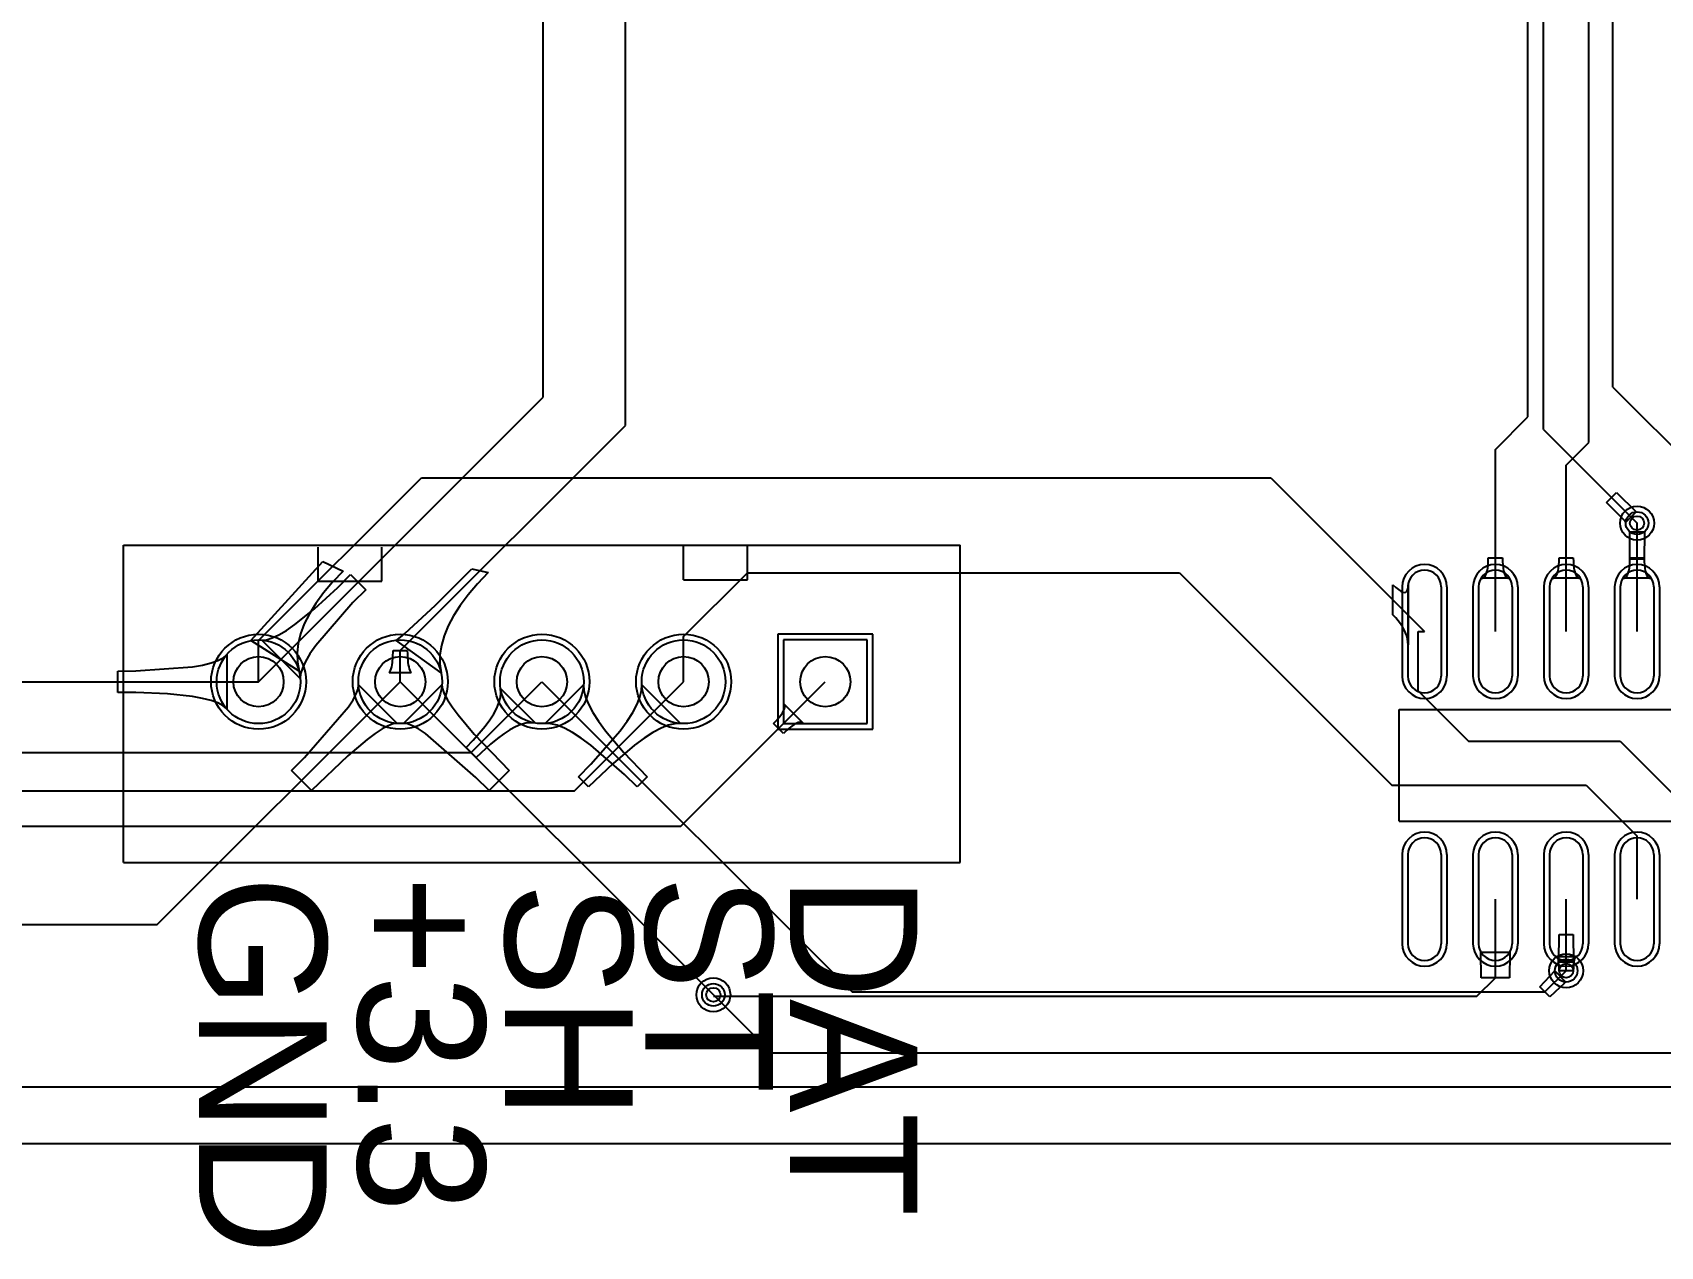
# Model space of a CAD drawing. Extents: x 44 to 130, y 28 to 128.
# Drawn here: x 79 to 108.18, y 28.07 to 49.83 of the extents above; entities that cross this region are included whole.
import ezdxf

# ---------------------------------------------------------------- set-up
doc = ezdxf.new("R2010")
doc.units = 0
doc.layers.get('0').update_dxf_attribs({"linetype": 'CONTINUOUS'})
for name, color, linetype in [('BOTTOMLAYER', 5, 'CONTINUOUS'), ('BOTTOMSOLDER', 6, 'CONTINUOUS'), ('KEEPOUTLAYER', 6, 'CONTINUOUS'), ('MULTILAYER', 9, 'CONTINUOUS'), ('TOPLAYER', 1, 'CONTINUOUS'), ('TOPOVERLAY', 2, 'CONTINUOUS'), ('TOPPASTE', 8, 'CONTINUOUS'), ('TOPSOLDER', 216, 'CONTINUOUS')]:
    doc.layers.add(name, color=color, linetype=linetype)

# ---------------------------------------------------------------- blocks, each defined once
blk = doc.blocks.new('LC_SOP_16_150MIL_63')
at = {"layer": 'TOPLAYER'}
for p, q in [((-4.744997, 1.600002), (-4.744997, 3.200004)), ((-4.144998, 1.600002), (-4.144998, 3.200004)), ((-3.474997, 1.600002), (-3.474997, 3.200004)), ((-2.874998, 1.600002), (-2.874998, 3.200004)), ((-2.204997, 1.600002), (-2.204997, 3.200004)), ((-1.604998, 1.600002), (-1.604998, 3.200004)), ((-0.934997, 1.600002), (-0.934997, 3.200004)), ((-0.334998, 1.600002), (-0.334998, 3.200004)), ((0.335003, 1.600002), (0.335003, 3.200004)), ((0.935002, 1.600002), (0.935002, 3.200004)), ((1.605003, 1.600002), (1.605003, 3.200004)), ((2.205002, 1.600002), (2.205002, 3.200004)), ((2.875003, 1.600002), (2.875003, 3.200004)), ((3.475002, 1.600002), (3.475002, 3.200004)), ((4.145003, 1.600002), (4.145003, 3.200004)), ((4.745002, 1.600002), (4.745002, 3.200004)), ((-4.744997, -3.199999), (-4.744997, -1.599997)), ((-4.144998, -3.199999), (-4.144998, -1.599997)), ((-3.474997, -3.199999), (-3.474997, -1.599997)), ((-2.874998, -3.199999), (-2.874998, -1.599997)), ((-2.204997, -3.199999), (-2.204997, -1.599997)), ((-1.604998, -3.199999), (-1.604998, -1.599997)), ((-0.934997, -3.199999), (-0.934997, -1.599997)), ((-0.334998, -3.199999), (-0.334998, -1.599997)), ((0.335003, -3.199999), (0.335003, -1.599997)), ((0.935002, -3.199999), (0.935002, -1.599997)), ((1.605003, -3.199999), (1.605003, -1.599997)), ((2.205002, -3.199999), (2.205002, -1.599997)), ((2.875003, -3.199999), (2.875003, -1.599997)), ((3.475002, -3.199999), (3.475002, -1.599997)), ((4.145003, -3.199999), (4.145003, -1.599997)), ((4.745002, -3.199999), (4.745002, -1.599997))]:
    blk.add_line(p, q, dxfattribs=at)
for centre in [(-4.444997, 2.400003), (-3.174997, 2.400003), (-1.904997, 2.400003), (-0.634997, 2.400003), (0.635003, 2.400003), (1.905003, 2.400003), (3.175003, 2.400003), (4.445003, 2.400003), (-4.444997, -2.399998), (-3.174997, -2.399998), (-1.904997, -2.399998), (-0.634997, -2.399998), (0.635003, -2.399998), (1.905003, -2.399998), (3.175003, -2.399998), (4.445003, -2.399998)]:
    blk.add_circle(centre, 0, dxfattribs=at)
for centre, start, end in [((-4.444997, 3.200004), 0, -180), ((-3.174997, 3.200004), 0, -180), ((-1.904997, 3.200004), 0, -180), ((-0.634997, 3.200004), 0, -180), ((0.635003, 3.200004), 0, -180), ((1.905003, 3.200004), 0, -180), ((3.175003, 3.200004), 0, -180), ((4.445003, 3.200004), 0, -180), ((-4.444997, 1.600002), -180, 0), ((-3.174997, 1.600002), -180, 0), ((-1.904997, 1.600002), -180, 0), ((-0.634997, 1.600002), -180, 0), ((0.635003, 1.600002), -180, 0), ((1.905003, 1.600002), -180, 0), ((3.175003, 1.600002), -180, 0), ((4.445003, 1.600002), -180, 0), ((-4.444997, -1.599997), 0, -180), ((-3.174997, -1.599997), 0, -180), ((-1.904997, -1.599997), 0, -180), ((-0.634997, -1.599997), 0, -180), ((0.635003, -1.599997), 0, -180), ((1.905003, -1.599997), 0, -180), ((3.175003, -1.599997), 0, -180), ((4.445003, -1.599997), 0, -180), ((-4.444997, -3.199999), -180, 0), ((-3.174997, -3.199999), -180, 0), ((-1.904997, -3.199999), -180, 0), ((-0.634997, -3.199999), -180, 0), ((0.635003, -3.199999), -180, 0), ((1.905003, -3.199999), -180, 0), ((3.175003, -3.199999), -180, 0), ((4.445003, -3.199999), -180, 0)]:
    blk.add_arc(centre, 0.299999, start, end, dxfattribs=at)
at = {"layer": 'TOPOVERLAY'}
for p, q in [((-4.9, 1.000001), (-4.9, -1.000001)), ((4.9, 1.000001), (-4.9, 1.000001)), ((4.9, 1.000001), (4.9, -1.000001)), ((4.9, -1.000001), (-4.9, -1.000001))]:
    blk.add_line(p, q, dxfattribs=at)
blk.add_circle((-4.9, -1.124999), 0.15, dxfattribs=at)
at = {"layer": 'TOPPASTE'}
for p, q in [((-4.744997, 1.600002), (-4.744997, 3.200004)), ((-4.144998, 1.600002), (-4.144998, 3.200004)), ((-3.474997, 1.600002), (-3.474997, 3.200004)), ((-2.874998, 1.600002), (-2.874998, 3.200004)), ((-2.204997, 1.600002), (-2.204997, 3.200004)), ((-1.604998, 1.600002), (-1.604998, 3.200004)), ((-0.934997, 1.600002), (-0.934997, 3.200004)), ((-0.334998, 1.600002), (-0.334998, 3.200004)), ((0.335003, 1.600002), (0.335003, 3.200004)), ((0.935002, 1.600002), (0.935002, 3.200004)), ((1.605003, 1.600002), (1.605003, 3.200004)), ((2.205002, 1.600002), (2.205002, 3.200004)), ((2.875003, 1.600002), (2.875003, 3.200004)), ((3.475002, 1.600002), (3.475002, 3.200004)), ((4.145003, 1.600002), (4.145003, 3.200004)), ((4.745002, 1.600002), (4.745002, 3.200004)), ((-4.744997, -3.199999), (-4.744997, -1.599997)), ((-4.144998, -3.199999), (-4.144998, -1.599997)), ((-3.474997, -3.199999), (-3.474997, -1.599997)), ((-2.874998, -3.199999), (-2.874998, -1.599997)), ((-2.204997, -3.199999), (-2.204997, -1.599997)), ((-1.604998, -3.199999), (-1.604998, -1.599997)), ((-0.934997, -3.199999), (-0.934997, -1.599997)), ((-0.334998, -3.199999), (-0.334998, -1.599997)), ((0.335003, -3.199999), (0.335003, -1.599997)), ((0.935002, -3.199999), (0.935002, -1.599997)), ((1.605003, -3.199999), (1.605003, -1.599997)), ((2.205002, -3.199999), (2.205002, -1.599997)), ((2.875003, -3.199999), (2.875003, -1.599997)), ((3.475002, -3.199999), (3.475002, -1.599997)), ((4.145003, -3.199999), (4.145003, -1.599997)), ((4.745002, -3.199999), (4.745002, -1.599997))]:
    blk.add_line(p, q, dxfattribs=at)
for centre in [(-4.444997, 2.400003), (-3.174997, 2.400003), (-1.904997, 2.400003), (-0.634997, 2.400003), (0.635003, 2.400003), (1.905003, 2.400003), (3.175003, 2.400003), (4.445003, 2.400003), (-4.444997, -2.399998), (-3.174997, -2.399998), (-1.904997, -2.399998), (-0.634997, -2.399998), (0.635003, -2.399998), (1.905003, -2.399998), (3.175003, -2.399998), (4.445003, -2.399998)]:
    blk.add_circle(centre, 0, dxfattribs=at)
for centre, start, end in [((-4.444997, 3.200004), 0, -180), ((-3.174997, 3.200004), 0, -180), ((-1.904997, 3.200004), 0, -180), ((-0.634997, 3.200004), 0, -180), ((0.635003, 3.200004), 0, -180), ((1.905003, 3.200004), 0, -180), ((3.175003, 3.200004), 0, -180), ((4.445003, 3.200004), 0, -180), ((-4.444997, 1.600002), -180, 0), ((-3.174997, 1.600002), -180, 0), ((-1.904997, 1.600002), -180, 0), ((-0.634997, 1.600002), -180, 0), ((0.635003, 1.600002), -180, 0), ((1.905003, 1.600002), -180, 0), ((3.175003, 1.600002), -180, 0), ((4.445003, 1.600002), -180, 0), ((-4.444997, -1.599997), 0, -180), ((-3.174997, -1.599997), 0, -180), ((-1.904997, -1.599997), 0, -180), ((-0.634997, -1.599997), 0, -180), ((0.635003, -1.599997), 0, -180), ((1.905003, -1.599997), 0, -180), ((3.175003, -1.599997), 0, -180), ((4.445003, -1.599997), 0, -180), ((-4.444997, -3.199999), -180, 0), ((-3.174997, -3.199999), -180, 0), ((-1.904997, -3.199999), -180, 0), ((-0.634997, -3.199999), -180, 0), ((0.635003, -3.199999), -180, 0), ((1.905003, -3.199999), -180, 0), ((3.175003, -3.199999), -180, 0), ((4.445003, -3.199999), -180, 0)]:
    blk.add_arc(centre, 0.299999, start, end, dxfattribs=at)
at = {"layer": 'TOPSOLDER'}
for p, q in [((-4.846597, 1.600002), (-4.846597, 3.200004)), ((-4.043398, 1.600002), (-4.043398, 3.200004)), ((-3.576597, 1.600002), (-3.576597, 3.200004)), ((-2.773398, 1.600002), (-2.773398, 3.200004)), ((-2.306597, 1.600002), (-2.306597, 3.200004)), ((-1.503398, 1.600002), (-1.503398, 3.200004)), ((-1.036597, 1.600002), (-1.036597, 3.200004)), ((-0.233398, 1.600002), (-0.233398, 3.200004)), ((0.233403, 1.600002), (0.233403, 3.200004)), ((1.036602, 1.600002), (1.036602, 3.200004)), ((1.503403, 1.600002), (1.503403, 3.200004)), ((2.306602, 1.600002), (2.306602, 3.200004)), ((2.773403, 1.600002), (2.773403, 3.200004)), ((3.576602, 1.600002), (3.576602, 3.200004)), ((4.043403, 1.600002), (4.043403, 3.200004)), ((4.846602, 1.600002), (4.846602, 3.200004)), ((-4.846597, -3.199999), (-4.846597, -1.599997)), ((-4.043398, -3.199999), (-4.043398, -1.599997)), ((-3.576597, -3.199999), (-3.576597, -1.599997)), ((-2.773398, -3.199999), (-2.773398, -1.599997)), ((-2.306597, -3.199999), (-2.306597, -1.599997)), ((-1.503398, -3.199999), (-1.503398, -1.599997)), ((-1.036597, -3.199999), (-1.036597, -1.599997)), ((-0.233398, -3.199999), (-0.233398, -1.599997)), ((0.233403, -3.199999), (0.233403, -1.599997)), ((1.036602, -3.199999), (1.036602, -1.599997)), ((1.503403, -3.199999), (1.503403, -1.599997)), ((2.306602, -3.199999), (2.306602, -1.599997)), ((2.773403, -3.199999), (2.773403, -1.599997)), ((3.576602, -3.199999), (3.576602, -1.599997)), ((4.043403, -3.199999), (4.043403, -1.599997)), ((4.846602, -3.199999), (4.846602, -1.599997))]:
    blk.add_line(p, q, dxfattribs=at)
for centre in [(-4.444997, 2.400003), (-3.174997, 2.400003), (-1.904997, 2.400003), (-0.634997, 2.400003), (0.635003, 2.400003), (1.905003, 2.400003), (3.175003, 2.400003), (4.445003, 2.400003), (-4.444997, -2.399998), (-3.174997, -2.399998), (-1.904997, -2.399998), (-0.634997, -2.399998), (0.635003, -2.399998), (1.905003, -2.399998), (3.175003, -2.399998), (4.445003, -2.399998)]:
    blk.add_circle(centre, 0, dxfattribs=at)
for centre, start, end in [((-4.444997, 3.200004), 0, -180), ((-3.174997, 3.200004), 0, -180), ((-1.904997, 3.200004), 0, -180), ((-0.634997, 3.200004), 0, -180), ((0.635003, 3.200004), 0, -180), ((1.905003, 3.200004), 0, -180), ((3.175003, 3.200004), 0, -180), ((4.445003, 3.200004), 0, -180), ((-4.444997, 1.600002), -180, 0), ((-3.174997, 1.600002), -180, 0), ((-1.904997, 1.600002), -180, 0), ((-0.634997, 1.600002), -180, 0), ((0.635003, 1.600002), -180, 0), ((1.905003, 1.600002), -180, 0), ((3.175003, 1.600002), -180, 0), ((4.445003, 1.600002), -180, 0), ((-4.444997, -1.599997), 0, -180), ((-3.174997, -1.599997), 0, -180), ((-1.904997, -1.599997), 0, -180), ((-0.634997, -1.599997), 0, -180), ((0.635003, -1.599997), 0, -180), ((1.905003, -1.599997), 0, -180), ((3.175003, -1.599997), 0, -180), ((4.445003, -1.599997), 0, -180), ((-4.444997, -3.199999), -180, 0), ((-3.174997, -3.199999), -180, 0), ((-1.904997, -3.199999), -180, 0), ((-0.634997, -3.199999), -180, 0), ((0.635003, -3.199999), -180, 0), ((1.905003, -3.199999), -180, 0), ((3.175003, -3.199999), -180, 0), ((4.445003, -3.199999), -180, 0)]:
    blk.add_arc(centre, 0.401599, start, end, dxfattribs=at)
blk = doc.blocks.new('XH_5P_2_54_80')
at = {"layer": 'BOTTOMLAYER'}
for p, q in [((-5.829998, 0.749999), (-5.829998, -0.749999)), ((-4.330001, 0.749999), (-5.829998, 0.749999)), ((-4.330001, -0.749999), (-4.330001, 0.749999)), ((-5.829998, -0.749999), (-4.330001, -0.749999))]:
    blk.add_line(p, q, dxfattribs=at)
for centre, radius in [((-2.54, 0), 0.75), ((0, 0), 0.75), ((2.54, 0), 0.75), ((5.08, 0), 0.75), ((-5.08, 0), 0.45), ((-2.54, 0), 0.45), ((0, 0), 0.45), ((2.54, 0), 0.45), ((5.08, 0), 0.45)]:
    blk.add_circle(centre, radius, dxfattribs=at)
at = {"layer": 'BOTTOMSOLDER'}
for p, q in [((-5.931598, 0.851598), (-5.931598, -0.851598)), ((-4.228401, 0.851598), (-5.931598, 0.851598)), ((-4.228401, -0.851598), (-4.228401, 0.851598)), ((-5.931598, -0.851598), (-4.228401, -0.851598))]:
    blk.add_line(p, q, dxfattribs=at)
for centre, radius in [((-2.54, 0), 0.8516), ((0, 0), 0.8516), ((2.54, 0), 0.8516), ((5.08, 0), 0.8516), ((-5.08, 0), 0.45), ((-2.54, 0), 0.45), ((0, 0), 0.45), ((2.54, 0), 0.45), ((5.08, 0), 0.45)]:
    blk.add_circle(centre, radius, dxfattribs=at)
at = {"layer": 'MULTILAYER'}
for p, q in [((-5.829998, 0.749999), (-5.829998, -0.749999)), ((-4.330001, 0.749999), (-5.829998, 0.749999)), ((-4.330001, -0.749999), (-4.330001, 0.749999)), ((-5.829998, -0.749999), (-4.330001, -0.749999))]:
    blk.add_line(p, q, dxfattribs=at)
for centre, radius in [((-2.54, 0), 0.75), ((0, 0), 0.75), ((2.54, 0), 0.75), ((5.08, 0), 0.75), ((-5.08, 0), 0.45), ((-2.54, 0), 0.45), ((0, 0), 0.45), ((2.54, 0), 0.45), ((5.08, 0), 0.45)]:
    blk.add_circle(centre, radius, dxfattribs=at)
at = {"layer": 'TOPLAYER'}
for p, q in [((-5.829998, 0.749999), (-5.829998, -0.749999)), ((-4.330001, 0.749999), (-5.829998, 0.749999)), ((-4.330001, -0.749999), (-4.330001, 0.749999)), ((-5.829998, -0.749999), (-4.330001, -0.749999))]:
    blk.add_line(p, q, dxfattribs=at)
for centre, radius in [((-2.54, 0), 0.75), ((0, 0), 0.75), ((2.54, 0), 0.75), ((5.08, 0), 0.75), ((-5.08, 0), 0.45), ((-2.54, 0), 0.45), ((0, 0), 0.45), ((2.54, 0), 0.45), ((5.08, 0), 0.45)]:
    blk.add_circle(centre, radius, dxfattribs=at)
at = {"layer": 'TOPOVERLAY'}
for p, q in [((7.5, 3.2396), (-7.5, 3.2396)), ((-7.5, 3.2396), (-7.5, -2.45)), ((7.5, 3.2396), (7.5, -2.45)), ((-3.683, -1.8288), (-3.683, -2.4384)), ((-2.54, -1.8288), (-3.683, -1.8288)), ((-2.54, -1.8288), (-2.54, -2.4384)), ((4.0132, -1.8034), (2.8702, -1.8034)), ((2.8702, -1.8034), (2.8702, -2.413)), ((4.0132, -1.8034), (4.0132, -2.413)), ((7.5, -2.45), (-7.5, -2.45))]:
    blk.add_line(p, q, dxfattribs=at)
at = {"layer": 'TOPSOLDER'}
for p, q in [((-5.931598, 0.851598), (-5.931598, -0.851598)), ((-4.228401, 0.851598), (-5.931598, 0.851598)), ((-4.228401, -0.851598), (-4.228401, 0.851598)), ((-5.931598, -0.851598), (-4.228401, -0.851598))]:
    blk.add_line(p, q, dxfattribs=at)
for centre, radius in [((-2.54, 0), 0.8516), ((0, 0), 0.8516), ((2.54, 0), 0.8516), ((5.08, 0), 0.8516), ((-5.08, 0), 0.45), ((-2.54, 0), 0.45), ((0, 0), 0.45), ((2.54, 0), 0.45), ((5.08, 0), 0.45)]:
    blk.add_circle(centre, radius, dxfattribs=at)

msp = doc.modelspace()

# ---------------------------------------------------------------- linework, layer by layer
at = {"layer": 'BOTTOMLAYER'}
for p, q in [((107.333001, 43.475199), (107.333001, 109.972399)), ((106.088401, 42.713199), (106.088401, 93.208399)), ((88.156001, 43.297399), (88.156001, 56.937199)), ((89.629201, 42.789399), (89.629201, 56.759399)), ((83.050601, 38.191999), (88.156001, 43.297399)), ((107.333001, 43.475199), (109.034798, 41.773401)), ((85.590601, 38.750799), (89.629201, 42.789399)), ((106.088401, 42.713199), (107.764798, 41.036801)), ((107.21799, 41.404004), (107.397596, 41.58361)), ((107.397596, 41.58361), (107.749279, 41.23941)), ((107.548594, 41.068612), (107.21799, 41.404004)), ((107.749279, 41.23941), (107.56219, 41.052321)), ((107.558845, 41.057088), (107.548594, 41.068612)), ((107.56219, 41.052321), (107.558845, 41.057088)), ((84.469221, 39.884238), (84.701626, 40.112432)), ((84.701626, 40.112432), (84.971034, 39.843024)), ((86.220198, 39.567828), (86.874899, 40.214702)), ((86.874899, 40.214702), (87.169076, 40.149668)), ((87.169076, 40.149668), (86.977662, 39.948736)), ((84.053101, 39.501808), (84.469221, 39.884238)), ((84.971034, 39.843024), (84.74284, 39.610619)), ((86.809991, 39.752511), (86.666062, 39.56099)), ((86.977662, 39.948736), (86.809991, 39.752511)), ((83.701898, 39.217981), (84.053101, 39.501808)), ((84.74284, 39.610619), (84.076583, 38.843295)), ((85.674639, 39.057052), (86.220198, 39.567828)), ((86.666062, 39.56099), (86.545875, 39.374173)), ((83.415609, 39.032757), (83.550638, 39.113043)), ((83.550638, 39.113043), (83.701898, 39.217981)), ((86.449428, 39.19206), (86.376723, 39.014654)), ((86.545875, 39.374173), (86.449428, 39.19206)), ((83.107893, 38.939808), (83.194238, 38.94614)), ((83.79841, 38.249291), (83.107893, 38.939808)), ((83.194238, 38.94614), (83.296808, 38.977123)), ((83.296808, 38.977123), (83.415609, 39.032757)), ((84.076583, 38.843295), (83.971646, 38.692036)), ((85.511002, 38.937763), (85.542163, 38.952404)), ((86.32332, 38.352072), (85.511002, 38.937763)), ((85.542163, 38.952404), (85.59671, 38.992165)), ((85.59671, 38.992165), (85.674639, 39.057052)), ((86.32776, 38.841952), (86.302538, 38.673954)), ((86.376723, 39.014654), (86.32776, 38.841952)), ((82.045744, 38.489694), (82.197994, 38.528404)), ((82.197994, 38.528404), (82.321339, 38.57307)), ((82.321339, 38.57307), (82.415776, 38.623692)), ((82.415776, 38.623692), (82.481308, 38.680268)), ((82.481308, 38.680268), (82.481308, 37.70373)), ((83.891359, 38.557007), (83.835725, 38.438206)), ((83.971646, 38.692036), (83.891359, 38.557007)), ((85.445694, 38.495369), (85.45214, 38.537624)), ((85.445694, 38.495369), (85.45214, 38.537624)), ((85.45214, 38.537624), (85.460736, 38.635381)), ((85.45214, 38.537624), (85.460736, 38.635381)), ((85.460736, 38.635381), (85.463601, 38.750799)), ((85.460736, 38.635381), (85.463601, 38.750799)), ((85.463601, 38.750799), (85.717601, 38.750799)), ((85.463601, 38.750799), (85.717601, 38.750799)), ((85.590601, 38.191999), (85.590601, 38.750799)), ((85.717601, 38.750799), (85.718317, 38.690883)), ((85.717601, 38.750799), (85.718317, 38.690883)), ((85.718317, 38.690883), (85.729061, 38.537624)), ((85.718317, 38.690883), (85.729061, 38.537624)), ((85.729061, 38.537624), (85.735508, 38.495369)), ((85.729061, 38.537624), (85.735508, 38.495369)), ((86.302538, 38.673954), (86.301059, 38.510662)), ((80.525198, 38.382499), (80.85089, 38.385476)), ((80.525198, 38.001499), (80.525198, 38.382499)), ((80.85089, 38.385476), (81.864586, 38.456941)), ((81.864586, 38.456941), (82.045744, 38.489694)), ((83.804742, 38.335636), (83.79841, 38.249291)), ((83.835725, 38.438206), (83.804742, 38.335636)), ((85.391973, 38.350309), (85.405582, 38.370492)), ((85.391973, 38.350309), (85.405582, 38.370492)), ((85.789229, 38.350309), (85.391973, 38.350309)), ((85.789229, 38.350309), (85.391973, 38.350309)), ((85.405582, 38.370492), (85.417759, 38.39509)), ((85.405582, 38.370492), (85.417759, 38.39509)), ((85.417759, 38.39509), (85.428503, 38.424099)), ((85.417759, 38.39509), (85.428503, 38.424099)), ((85.428503, 38.424099), (85.437815, 38.457525)), ((85.428503, 38.424099), (85.437815, 38.457525)), ((85.437815, 38.457525), (85.445694, 38.495369)), ((85.437815, 38.457525), (85.445694, 38.495369)), ((85.735508, 38.495369), (85.743387, 38.457525)), ((85.735508, 38.495369), (85.743387, 38.457525)), ((85.743387, 38.457525), (85.752699, 38.424099)), ((85.743387, 38.457525), (85.752699, 38.424099)), ((85.752699, 38.424099), (85.763443, 38.39509)), ((85.752699, 38.424099), (85.763443, 38.39509)), ((85.763443, 38.39509), (85.77562, 38.370492)), ((85.763443, 38.39509), (85.77562, 38.370492)), ((85.77562, 38.370492), (85.789229, 38.350309)), ((85.77562, 38.370492), (85.789229, 38.350309)), ((86.301059, 38.510662), (86.32332, 38.352072)), ((77.056201, 38.191999), (83.050601, 38.191999)), ((80.85089, 37.998522), (80.525198, 38.001499)), ((81.415552, 37.974699), (80.85089, 37.998522)), ((81.234798, 33.836196), (85.590601, 38.191999)), ((81.864586, 37.927056), (81.415552, 37.974699)), ((84.744372, 37.867321), (84.802193, 37.974836)), ((84.802193, 37.974836), (84.834999, 38.063965)), ((84.834999, 38.063965), (84.842792, 38.134707)), ((84.842792, 38.134707), (85.533309, 37.44419)), ((85.590601, 38.191999), (91.204001, 32.578599)), ((85.647893, 37.44419), (86.33841, 38.134707)), ((86.33841, 38.134707), (86.346203, 38.063965)), ((86.346203, 38.063965), (86.379009, 37.974836)), ((86.379009, 37.974836), (86.43683, 37.867321)), ((88.130601, 38.191999), (93.693201, 32.629399)), ((88.187893, 37.44419), (88.87841, 38.134707)), ((88.87841, 38.134707), (88.883241, 38.032802)), ((88.883241, 38.032802), (88.912273, 37.916914)), ((82.045744, 37.894303), (81.864586, 37.927056)), ((82.197994, 37.855594), (82.045744, 37.894303)), ((82.321339, 37.810928), (82.197994, 37.855594)), ((82.415776, 37.760305), (82.321339, 37.810928)), ((82.481308, 37.70373), (82.415776, 37.760305)), ((83.872136, 36.836058), (84.661538, 37.741415)), ((84.661538, 37.741415), (84.744372, 37.867321)), ((86.43683, 37.867321), (86.519664, 37.741415)), ((86.519664, 37.741415), (86.627515, 37.597121)), ((88.912273, 37.916914), (88.965512, 37.787042)), ((88.965512, 37.787042), (89.042951, 37.643181)), ((85.373439, 37.40359), (85.265923, 37.34577)), ((85.462567, 37.436397), (85.373439, 37.40359)), ((85.533309, 37.44419), (85.462567, 37.436397)), ((85.718635, 37.436397), (85.647893, 37.44419)), ((85.807763, 37.40359), (85.718635, 37.436397)), ((85.915279, 37.34577), (85.807763, 37.40359)), ((86.627515, 37.597121), (86.918262, 37.253367)), ((88.289798, 37.439359), (88.187893, 37.44419)), ((88.405686, 37.410326), (88.289798, 37.439359)), ((88.535558, 37.357088), (88.405686, 37.410326)), ((88.679419, 37.279649), (88.535558, 37.357088)), ((89.042951, 37.643181), (89.144594, 37.485338)), ((89.144594, 37.485338), (89.270444, 37.313507)), ((84.995723, 37.155084), (84.651969, 36.864338)), ((85.140018, 37.262935), (84.995723, 37.155084)), ((85.265923, 37.34577), (85.140018, 37.262935)), ((86.041184, 37.262935), (85.915279, 37.34577)), ((86.946542, 36.473534), (86.041184, 37.262935)), ((86.918262, 37.253367), (87.541989, 36.59982)), ((88.837262, 37.178005), (88.679419, 37.279649)), ((89.009093, 37.052156), (88.837262, 37.178005)), ((89.270444, 37.313507), (89.594748, 36.927894)), ((83.639213, 36.59982), (83.872136, 36.836058)), ((84.651969, 36.864338), (83.998422, 36.240611)), ((89.608492, 36.529394), (89.009093, 37.052156)), ((89.594748, 36.927894), (90.015868, 36.486338)), ((83.998422, 36.240611), (83.639213, 36.59982)), ((87.541989, 36.59982), (87.18278, 36.240611)), ((89.836262, 36.306732), (89.608492, 36.529394)), ((90.015868, 36.486338), (89.836262, 36.306732)), ((87.18278, 36.240611), (86.946542, 36.473534)), ((75.011798, 33.836196), (81.234798, 33.836196)), ((106.023999, 32.7192), (106.291672, 33.005032)), ((106.113801, 32.629399), (106.494801, 33.010399)), ((106.291672, 33.005032), (106.489434, 32.80727)), ((106.203603, 32.539597), (106.023999, 32.7192)), ((106.378045, 32.711131), (106.203603, 32.539597)), ((106.456279, 32.783376), (106.378045, 32.711131)), ((106.47234, 32.796711), (106.456279, 32.783376)), ((106.483391, 32.804677), (106.47234, 32.796711)), ((106.489434, 32.80727), (106.483391, 32.804677)), ((91.204001, 32.578599), (92.245401, 31.537199)), ((93.693201, 32.629399), (106.113801, 32.629399)), ((92.245401, 31.537199), (112.743201, 31.537199))]:
    msp.add_line(p, q, dxfattribs=at)
for centre, radius in [((107.764798, 41.036801), 0.2032), ((107.764798, 41.036801), 0.127), ((106.494801, 33.010399), 0.2032), ((106.494801, 33.010399), 0.127), ((91.204001, 32.578599), 0.2032), ((91.204001, 32.578599), 0.127)]:
    msp.add_circle(centre, radius, dxfattribs=at)
at = {"layer": 'BOTTOMSOLDER'}
for centre, radius in [((107.764798, 41.036801), 0.3048), ((107.764798, 41.036801), 0.127), ((106.494801, 33.010399), 0.3048), ((106.494801, 33.010399), 0.127), ((91.204001, 32.578599), 0.3048), ((91.204001, 32.578599), 0.127)]:
    msp.add_circle(centre, radius, dxfattribs=at)
at = {"layer": 'KEEPOUTLAYER'}
msp.add_line((59.635199, 29.911599), (115.413599, 29.911599), dxfattribs=at)
at = {"layer": 'MULTILAYER'}
for centre, radius in [((107.764798, 41.036801), 0.2032), ((107.764798, 41.036801), 0.127), ((106.494801, 33.010399), 0.2032), ((106.494801, 33.010399), 0.127), ((91.204001, 32.578599), 0.2032), ((91.204001, 32.578599), 0.127)]:
    msp.add_circle(centre, radius, dxfattribs=at)
at = {"layer": 'TOPLAYER'}
for p, q in [((106.901201, 42.484599), (106.901201, 58.638999)), ((105.809001, 42.941799), (105.809001, 56.987999)), ((105.224798, 42.357596), (105.809001, 42.941799)), ((105.224798, 39.093397), (105.224798, 42.357596)), ((106.494798, 42.078196), (106.901201, 42.484599)), ((106.494798, 39.093397), (106.494798, 42.078196)), ((83.050601, 38.928599), (85.971601, 41.849599)), ((85.971601, 41.849599), (101.198596, 41.849599)), ((101.198596, 41.849599), (103.954798, 39.093397)), ((107.637798, 40.390498), (107.63251, 40.88256)), ((107.63251, 40.88256), (107.897087, 40.88256)), ((107.764798, 39.093397), (107.764798, 41.036801)), ((107.895182, 40.861427), (107.891798, 40.390498)), ((107.896081, 40.876825), (107.895182, 40.861427)), ((107.897087, 40.88256), (107.896081, 40.876825)), ((82.913657, 38.929391), (84.20197, 40.349376)), ((84.20197, 40.349376), (84.565909, 40.174499)), ((105.086587, 40.228586), (105.092815, 40.28377)), ((105.092815, 40.28377), (105.096554, 40.346312)), ((105.096554, 40.346312), (105.097798, 40.416211)), ((105.097798, 40.416211), (105.351798, 40.416211)), ((105.351798, 40.416211), (105.353043, 40.346312)), ((105.353043, 40.346312), (105.36301, 40.228586)), ((106.356587, 40.228586), (106.362815, 40.28377)), ((106.362815, 40.28377), (106.366554, 40.346312)), ((106.366554, 40.346312), (106.367798, 40.416211)), ((106.367798, 40.416211), (106.621798, 40.416211)), ((106.621798, 40.416211), (106.623043, 40.346312)), ((106.623043, 40.346312), (106.63301, 40.228586)), ((107.626587, 40.228586), (107.632815, 40.28377)), ((107.632815, 40.28377), (107.636554, 40.346312)), ((107.636554, 40.346312), (107.637798, 40.416211)), ((107.637798, 40.416211), (107.891798, 40.416211)), ((107.891798, 40.390498), (107.637798, 40.390498)), ((107.891798, 40.416211), (107.893043, 40.346312)), ((107.893043, 40.346312), (107.90301, 40.228586)), ((84.565909, 40.174499), (84.378597, 39.977146)), ((90.670601, 39.004799), (91.813601, 40.147799)), ((91.813601, 40.147799), (99.560601, 40.147799)), ((99.560601, 40.147799), (103.370601, 36.337799)), ((104.973217, 40.04832), (104.996887, 40.052)), ((105.47638, 40.04832), (104.973217, 40.04832)), ((104.996887, 40.052), (105.018065, 40.063036)), ((105.018065, 40.063036), (105.036752, 40.081431)), ((105.036752, 40.081431), (105.05295, 40.107184)), ((105.05295, 40.107184), (105.066653, 40.140293)), ((105.066653, 40.140293), (105.077865, 40.18076)), ((105.077865, 40.18076), (105.086587, 40.228586)), ((105.36301, 40.228586), (105.371732, 40.18076)), ((105.371732, 40.18076), (105.382944, 40.140293)), ((105.382944, 40.140293), (105.396647, 40.107184)), ((105.396647, 40.107184), (105.412845, 40.081431)), ((105.412845, 40.081431), (105.431532, 40.063036)), ((105.431532, 40.063036), (105.45271, 40.052)), ((105.45271, 40.052), (105.47638, 40.04832)), ((106.243217, 40.04832), (106.266887, 40.052)), ((106.74638, 40.04832), (106.243217, 40.04832)), ((106.266887, 40.052), (106.288065, 40.063036)), ((106.288065, 40.063036), (106.306752, 40.081431)), ((106.306752, 40.081431), (106.32295, 40.107184)), ((106.32295, 40.107184), (106.336653, 40.140293)), ((106.336653, 40.140293), (106.347865, 40.18076)), ((106.347865, 40.18076), (106.356587, 40.228586)), ((106.63301, 40.228586), (106.641732, 40.18076)), ((106.641732, 40.18076), (106.652944, 40.140293)), ((106.652944, 40.140293), (106.666647, 40.107184)), ((106.666647, 40.107184), (106.682845, 40.081431)), ((106.682845, 40.081431), (106.701532, 40.063036)), ((106.701532, 40.063036), (106.72271, 40.052)), ((106.72271, 40.052), (106.74638, 40.04832)), ((107.513217, 40.04832), (107.536887, 40.052)), ((108.01638, 40.04832), (107.513217, 40.04832)), ((107.536887, 40.052), (107.558065, 40.063036)), ((107.558065, 40.063036), (107.576752, 40.081431)), ((107.576752, 40.081431), (107.59295, 40.107184)), ((107.59295, 40.107184), (107.606653, 40.140293)), ((107.606653, 40.140293), (107.617865, 40.18076)), ((107.617865, 40.18076), (107.626587, 40.228586)), ((107.90301, 40.228586), (107.911732, 40.18076)), ((107.911732, 40.18076), (107.922944, 40.140293)), ((107.922944, 40.140293), (107.936647, 40.107184)), ((107.936647, 40.107184), (107.952845, 40.081431)), ((107.952845, 40.081431), (107.971532, 40.063036)), ((107.971532, 40.063036), (107.99271, 40.052)), ((107.99271, 40.052), (108.01638, 40.04832)), ((84.215369, 39.783789), (84.07622, 39.594429)), ((84.378597, 39.977146), (84.215369, 39.783789)), ((103.385877, 39.392911), (103.385877, 39.931726)), ((103.385877, 39.931726), (103.438284, 39.882039)), ((103.438284, 39.882039), (103.485198, 39.843286)), ((103.485198, 39.843286), (103.52662, 39.815465)), ((103.52662, 39.815465), (103.562549, 39.798579)), ((103.562549, 39.798579), (103.592983, 39.792628)), ((103.592983, 39.792628), (103.617926, 39.797609)), ((103.617926, 39.797609), (103.637375, 39.813522)), ((103.637375, 39.813522), (103.651332, 39.840372)), ((103.651332, 39.840372), (103.659795, 39.878155)), ((103.662764, 39.92687), (103.658332, 38.854096)), ((103.659795, 39.878155), (103.662764, 39.92687)), ((83.96115, 39.409065), (83.870165, 39.227697)), ((84.07622, 39.594429), (83.96115, 39.409065)), ((83.870165, 39.227697), (83.803259, 39.050326)), ((103.43784, 39.338283), (103.385877, 39.392911)), ((103.484312, 39.28382), (103.43784, 39.338283)), ((103.52529, 39.229525), (103.484312, 39.28382)), ((103.560773, 39.175395), (103.52529, 39.229525)), ((103.590766, 39.121431), (103.560773, 39.175395)), ((103.615266, 39.067633), (103.590766, 39.121431)), ((83.776447, 38.380802), (82.913657, 38.929391)), ((83.050601, 38.191999), (83.050601, 38.928599)), ((83.760434, 38.87695), (83.741692, 38.707571)), ((83.803259, 39.050326), (83.760434, 38.87695)), ((90.670601, 38.191999), (90.670601, 39.004799)), ((103.634271, 39.013999), (103.615266, 39.067633)), ((103.647784, 38.960532), (103.634271, 39.013999)), ((103.655805, 38.90723), (103.647784, 38.960532)), ((103.658332, 38.854096), (103.655805, 38.90723)), ((103.840199, 39.093397), (103.954798, 39.093397)), ((103.840199, 38.027201), (103.840199, 39.093397)), ((83.741692, 38.707571), (83.747028, 38.542189)), ((83.747028, 38.542189), (83.776447, 38.380802)), ((86.860601, 36.921999), (88.130601, 38.191999)), ((87.386, 37.906546), (87.39586, 37.990661)), ((87.39586, 37.990661), (87.390821, 38.068611)), ((87.390821, 38.068611), (88.007213, 37.452219)), ((88.714801, 36.236199), (90.670601, 38.191999)), ((89.888929, 37.916914), (89.917961, 38.032802)), ((89.917961, 38.032802), (89.922792, 38.134707)), ((89.922792, 38.134707), (90.613309, 37.44419)), ((90.619801, 35.601199), (93.210601, 38.191999)), ((103.840199, 38.027201), (104.742201, 37.125199)), ((87.267034, 37.617235), (87.321588, 37.719833)), ((87.321588, 37.719833), (87.361243, 37.816272)), ((87.361243, 37.816272), (87.386, 37.906546)), ((89.758251, 37.643181), (89.83569, 37.787042)), ((89.83569, 37.787042), (89.888929, 37.916914)), ((92.44235, 37.632089), (92.463902, 37.669805)), ((92.478271, 37.784753), (92.463902, 37.804509)), ((92.463902, 37.804509), (92.823111, 37.4453)), ((92.463902, 37.669805), (92.478271, 37.70393)), ((92.485454, 37.761405), (92.478271, 37.784753)), ((92.478271, 37.70393), (92.485454, 37.734464)), ((92.485454, 37.734464), (92.485454, 37.761405)), ((86.899841, 37.145211), (87.113234, 37.393547)), ((87.113234, 37.393547), (87.197583, 37.508472)), ((87.197583, 37.508472), (87.267034, 37.617235)), ((87.658435, 37.382986), (87.555837, 37.328432)), ((87.754874, 37.42264), (87.658435, 37.382986)), ((87.845148, 37.447398), (87.754874, 37.42264)), ((87.929263, 37.457258), (87.845148, 37.447398)), ((88.007213, 37.452219), (87.929263, 37.457258)), ((89.530758, 37.313507), (89.656608, 37.485338)), ((89.656608, 37.485338), (89.758251, 37.643181)), ((90.265644, 37.357088), (90.121783, 37.279649)), ((90.395516, 37.410326), (90.265644, 37.357088)), ((90.511404, 37.439359), (90.395516, 37.410326)), ((90.613309, 37.44419), (90.511404, 37.439359)), ((92.284296, 37.4453), (92.334585, 37.497385)), ((92.463902, 37.265694), (92.284296, 37.4453)), ((92.334585, 37.497385), (92.413612, 37.590781)), ((92.413612, 37.590781), (92.44235, 37.632089)), ((92.564481, 37.35909), (92.463902, 37.265694)), ((92.609383, 37.39501), (92.564481, 37.35909)), ((92.650691, 37.423748), (92.609383, 37.39501)), ((92.688407, 37.4453), (92.650691, 37.423748)), ((92.722532, 37.459669), (92.688407, 37.4453)), ((92.753066, 37.466852), (92.722532, 37.459669)), ((92.780007, 37.466852), (92.753066, 37.466852)), ((92.803355, 37.459669), (92.780007, 37.466852)), ((92.823111, 37.4453), (92.803355, 37.459669)), ((86.770799, 37.0118), (86.899841, 37.145211)), ((87.211063, 37.075384), (86.950403, 36.832197)), ((87.332149, 37.174632), (87.211063, 37.075384)), ((87.447074, 37.258981), (87.332149, 37.174632)), ((87.555837, 37.328432), (87.447074, 37.258981)), ((89.007996, 36.714107), (89.530758, 37.313507)), ((89.96394, 37.178005), (89.792109, 37.052156)), ((90.121783, 37.279649), (89.96394, 37.178005)), ((104.742201, 37.125199), (107.459996, 37.125199)), ((107.459996, 37.125199), (109.034798, 35.550396)), ((68.826601, 36.921999), (86.860601, 36.921999)), ((86.950403, 36.832197), (86.770799, 37.0118)), ((89.792109, 37.052156), (89.406496, 36.727851)), ((88.785334, 36.486338), (89.007996, 36.714107)), ((88.96494, 36.306732), (88.785334, 36.486338)), ((89.406496, 36.727851), (88.96494, 36.306732)), ((69.436201, 36.236199), (88.714801, 36.236199)), ((103.370601, 36.337799), (106.850401, 36.337799)), ((106.850401, 36.337799), (107.764798, 35.423401)), ((71.366601, 35.601199), (90.619801, 35.601199)), ((107.764798, 34.293396), (107.764798, 35.423401)), ((105.224798, 32.883396), (105.224798, 34.293396)), ((106.494798, 33.010401), (106.494798, 34.293396)), ((106.364413, 33.185771), (106.367798, 33.656699)), ((106.367798, 33.656699), (106.621798, 33.656704)), ((106.621798, 33.656704), (106.627092, 33.164638)), ((104.970798, 32.883396), (104.965411, 33.343637)), ((104.965411, 33.343637), (105.484186, 33.343637)), ((105.482245, 33.322981), (105.478798, 32.883396)), ((105.483162, 33.337772), (105.482245, 33.322981)), ((105.484186, 33.343637), (105.483162, 33.337772)), ((106.323554, 33.259784), (106.313176, 33.262303)), ((106.313176, 33.262303), (106.676421, 33.262303)), ((106.33284, 33.252227), (106.323554, 33.259784)), ((106.341032, 33.239631), (106.33284, 33.252227)), ((106.348134, 33.221999), (106.341032, 33.239631)), ((106.354143, 33.199327), (106.348134, 33.221999)), ((106.359058, 33.171618), (106.354143, 33.199327)), ((106.367252, 33.058263), (106.359058, 33.171618)), ((106.36251, 33.164638), (106.363516, 33.170376)), ((106.627092, 33.164638), (106.36251, 33.164638)), ((106.363516, 33.170376), (106.364413, 33.185771)), ((106.367798, 33.010401), (106.367252, 33.058263)), ((106.621798, 33.010401), (106.367798, 33.010401)), ((106.494798, 33.010401), (106.494801, 33.010399)), ((106.622345, 33.058263), (106.621798, 33.010401)), ((106.626713, 33.138872), (106.622345, 33.058263)), ((106.630539, 33.171618), (106.626713, 33.138872)), ((106.635453, 33.199327), (106.630539, 33.171618)), ((106.641463, 33.221999), (106.635453, 33.199327)), ((106.648565, 33.239631), (106.641463, 33.221999)), ((106.656756, 33.252227), (106.648565, 33.239631)), ((106.666043, 33.259784), (106.656756, 33.252227)), ((106.676421, 33.262303), (106.666043, 33.259784)), ((104.894601, 32.553199), (105.224798, 32.883396)), ((105.478798, 32.883396), (104.970798, 32.883396)), ((91.204001, 32.553199), (104.894601, 32.553199)), ((66.261201, 30.927599), (108.628401, 30.927599))]:
    msp.add_line(p, q, dxfattribs=at)
for centre, radius in [((107.764798, 41.036801), 0.2032), ((107.764798, 41.036801), 0.127), ((106.494801, 33.010399), 0.2032), ((106.494801, 33.010399), 0.127), ((91.204001, 32.578599), 0.2032), ((91.204001, 32.578599), 0.127)]:
    msp.add_circle(centre, radius, dxfattribs=at)
at = {"layer": 'TOPSOLDER'}
for centre, radius in [((107.764798, 41.036801), 0.3048), ((107.764798, 41.036801), 0.127), ((106.494801, 33.010399), 0.3048), ((106.494801, 33.010399), 0.127), ((91.204001, 32.578599), 0.3048), ((91.204001, 32.578599), 0.127)]:
    msp.add_circle(centre, radius, dxfattribs=at)

# ---------------------------------------------------------------- block references
at = {"rotation": 180}
for name, p in [('XH_5P_2_54_80', (88.130601, 38.191999)), ('LC_SOP_16_150MIL_63', (108.399801, 36.693399))]:
    msp.add_blockref(name, p, dxfattribs=at)

# ---------------------------------------------------------------- texts
at = {"layer": 'TOPOVERLAY'}
for s, p in [('GND', (81.983801, 34.712199)), ('+3.3', (84.828601, 34.712199)), ('SH', (87.470201, 34.585199)), ('ST', (89.984801, 34.712199)), ('DAT', (92.575601, 34.712199))]:
    msp.add_text(s, height=2.286, rotation=270, dxfattribs=at).set_placement(p)

doc.saveas('drawing.dxf')
